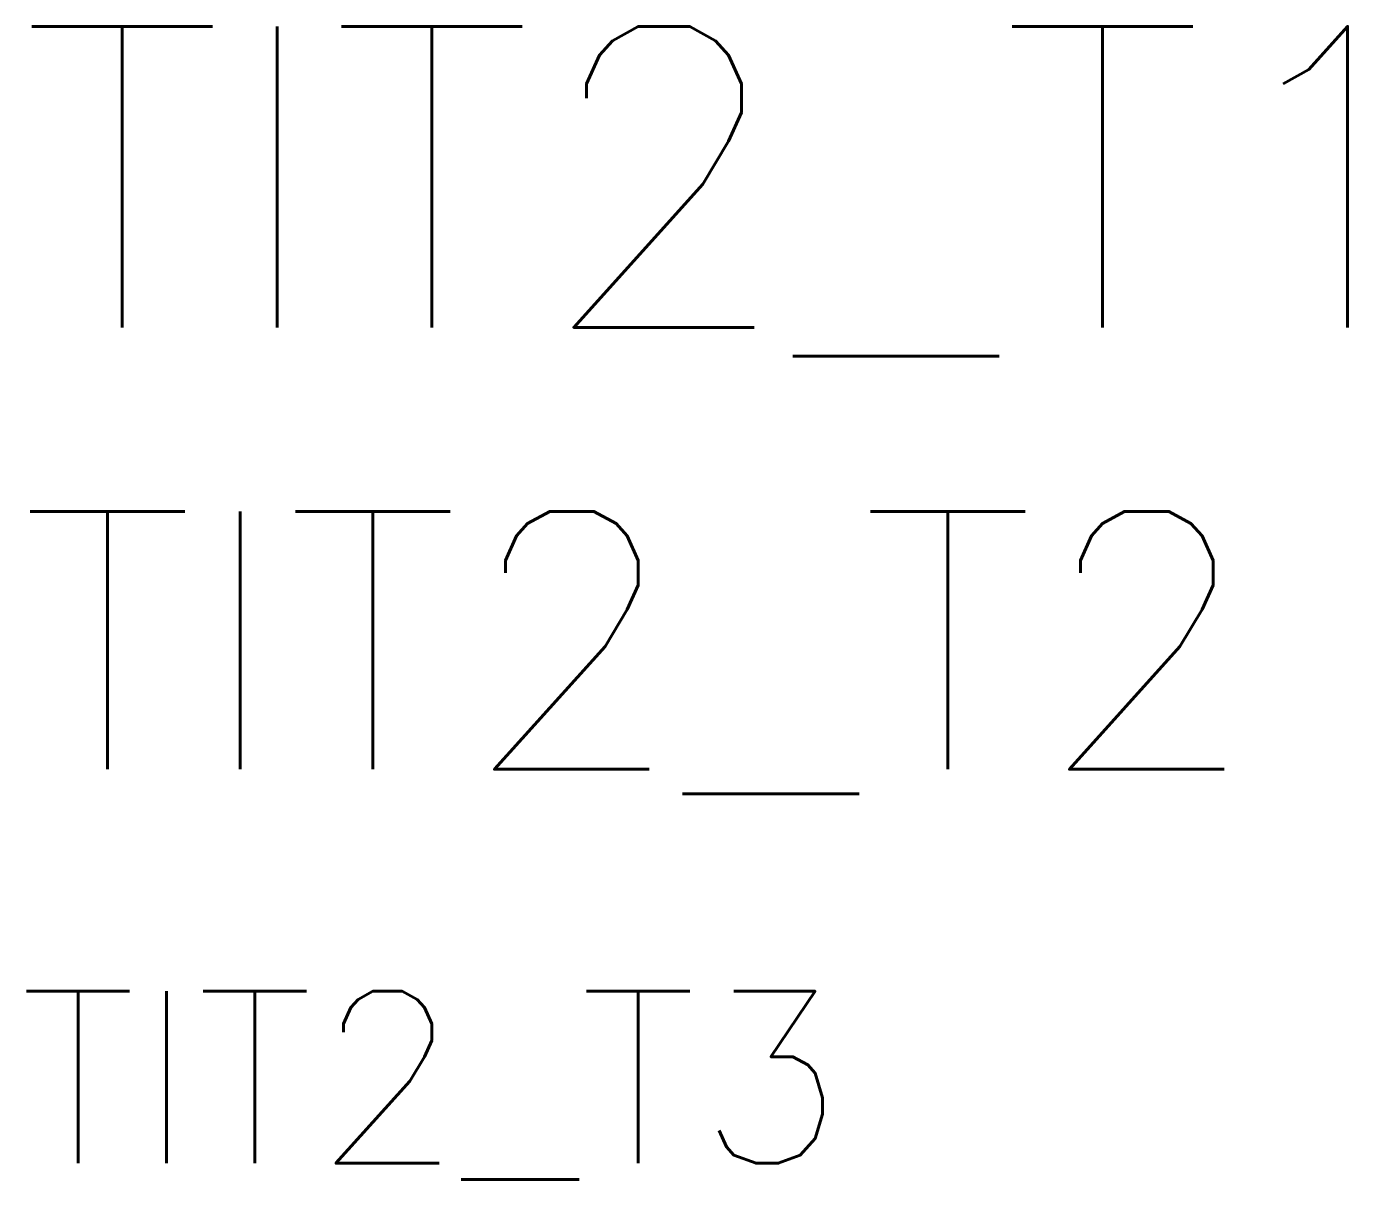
# Model space of a CAD drawing. Header units: millimetres. Extents: x 0.16 to 1.7, y 0.4 to 1.74.
import ezdxf

# ---------------------------------------------------------------- set-up
doc = ezdxf.new("R2010")
doc.units = ezdxf.units.MM
doc.header["$LTSCALE"] = 10
doc.styles.add('r120', font='romans.shx')
doc.styles.add('r140', font='romans.shx')
doc.styles.add('r80', font='romans.shx')

msp = doc.modelspace()

# ---------------------------------------------------------------- texts
at = {"color": 5, "style": 'r140'}
msp.add_attdef('TIT2_T1', (0.1507, 1.3934), '', height=0.35, dxfattribs=at)
at = {"color": 4, "style": 'r120'}
msp.add_attdef('TIT2_T2', (0.1507, 0.8795), '', height=0.3, dxfattribs=at)
at = {"color": 2, "style": 'r80'}
msp.add_attdef('TIT2_T3', (0.1507, 0.4214), '', height=0.2, dxfattribs=at)

doc.saveas('drawing.dxf')
